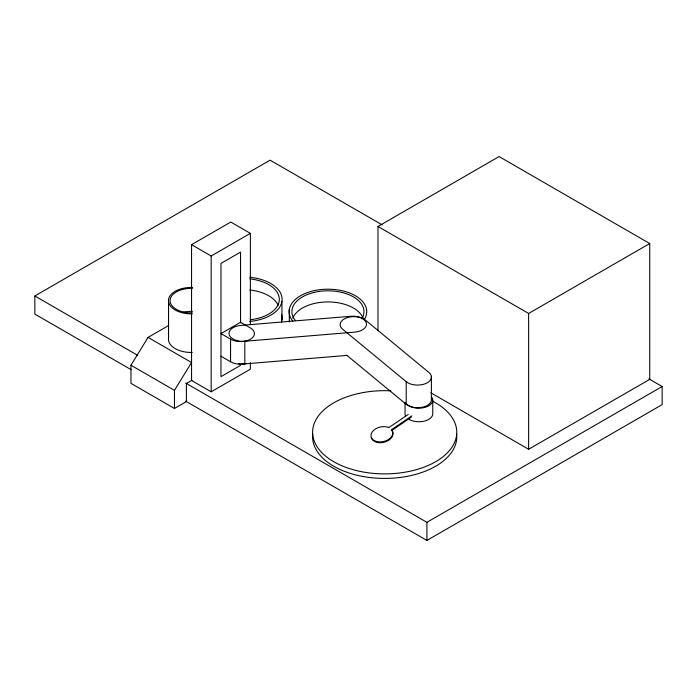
<?xml version="1.0" encoding="UTF-8"?>
<svg xmlns="http://www.w3.org/2000/svg" width="697" height="697" viewBox="0 0 697 697"><rect width="100%" height="100%" fill="white"/><g stroke="black" fill="none" stroke-linecap="round" stroke-linejoin="round"><path stroke-width="1.05" d="M191.945 380.266L186.395 383.472L186.395 401.577L174.468 408.468L130.958 383.35L130.958 365.237L148.052 337.4L168.587 325.543M174.468 408.468L174.468 390.355L191.562 362.518L148.052 337.4M408.233 414.427L388.787 427.636L388.334 427.392A11.091 7.432 -12.7 0 0 371.388 433.473A11.091 7.432 -12.7 0 0 382.67 441.689A11.091 7.432 -12.7 0 0 391.897 429.997L391.575 429.666L411.91 415.856M411.204 417.259L391.758 430.467L391.575 429.666M130.984 369.584L34.85 314.086L34.85 295.972L270.087 160.162L382.244 224.913M250.371 362.649L250.371 369.175L211.165 391.81L191.562 380.492L191.562 244.673L230.768 222.038L250.371 233.356L250.371 324.628M191.562 244.673L211.165 255.991L250.371 233.356M377.983 330.787L377.983 226.481L499.096 156.564L649.735 243.532L649.735 379.351L528.622 449.269L430.711 392.742M240.561 365.333L220.966 376.65L220.966 263.405L240.561 252.087L240.561 322.868M377.983 226.481L528.622 313.458L649.735 243.532M185.646 383.036L426.912 522.332L662.15 386.513L662.15 404.626L426.912 540.436L185.646 401.141M244.83 341.251L354.59 332.138A13.862 8.007 0 0 0 366.343 323.077A13.862 8.007 0 0 0 350.643 316.29L240.883 325.412A13.862 8.007 0 0 0 229.139 334.473A13.862 8.007 0 0 0 244.83 341.251L244.83 363.886A13.862 8.007 0 0 1 241.214 363.912M244.83 363.886L347.062 355.4M648.959 378.898L662.15 386.513M230.568 339.134L220.966 333.584L240.561 322.275L250.563 328.043A13.862 8.007 0 0 1 250.171 339.361A13.862 8.007 0 0 1 230.568 339.134L230.568 361.769A13.862 8.007 0 0 0 246.45 363.468M220.966 356.219L230.568 361.769M34.85 295.972L137.579 355.287M130.958 365.237L174.468 390.355M406.22 381.668L342.636 329.219A13.862 8.007 0 0 1 346.052 318.076A13.862 8.007 0 0 1 365.35 320.036L428.934 372.494A13.862 8.007 0 0 1 425.527 383.638A13.862 8.007 0 0 1 406.22 381.668L406.22 404.304A13.862 8.007 0 0 0 422.321 407.24A13.862 8.007 0 0 0 431.391 399.024L431.391 376.389M346.818 355.304L406.22 404.304M528.622 313.458L528.622 449.269M432.767 400.104L432.767 413.687A13.862 8.007 0 0 1 424.316 421.127A13.862 8.007 0 0 1 409.183 419.463M426.912 522.332L426.912 540.436M405.044 402.335L405.044 413.826A13.862 8.007 0 0 0 405.541 415.891M289.29 309.52L289.29 321.988M281.928 301.426L281.928 320.132M211.165 255.991L211.165 391.81M168.552 299.414L168.552 338.028A22.896 13.217 0 0 0 192.215 352.464M192.154 312.909A21.267 12.276 0 0 1 170.085 300.573A21.267 12.276 0 0 1 192.407 288.384M192.215 313.859A22.896 13.217 0 0 1 168.456 300.564A22.896 13.217 0 0 1 192.494 287.443M182.475 312.491A21.267 12.276 0 0 1 192.407 311.385M249.744 278.878A36.044 20.805 0 0 1 279.323 299.17A36.044 20.805 0 0 1 250.362 319.749M281.553 314.286A38.814 22.409 0 0 1 281.475 322.058M249.909 277.267A38.814 22.409 0 0 1 282.102 299.379A38.814 22.409 0 0 1 249.805 321.439M249.744 290.013A36.044 20.805 0 0 1 278.155 305.225M295.188 320.289A36.044 20.805 0 0 1 326.579 290.815A36.044 20.805 0 0 1 361.734 318.834M292.67 320.96A38.814 22.409 0 0 1 326.475 289.211A38.814 22.409 0 0 1 364.331 319.392M292.801 318.12A36.044 20.805 0 0 1 328.156 301.94A36.044 20.805 0 0 1 363.172 318.363M240.317 363.834A13.862 8.007 0 0 1 238.557 363.573M431.408 396.724A13.862 8.007 0 0 1 425.414 407.24A13.862 8.007 0 0 1 406.961 404.234M392.08 430.798A11.091 7.432 -12.7 0 1 385.197 441.915A11.091 7.432 -12.7 0 1 371.283 437.559M456.552 433.569A72.079 41.611 0 0 1 385.171 478.421A72.079 41.611 0 0 1 312.761 434.126M432.34 401.063A72.079 41.611 0 0 1 421.563 468.036A72.079 41.611 0 0 1 314.434 441.593A72.079 41.611 0 0 1 390.86 390.817"/></g></svg>
